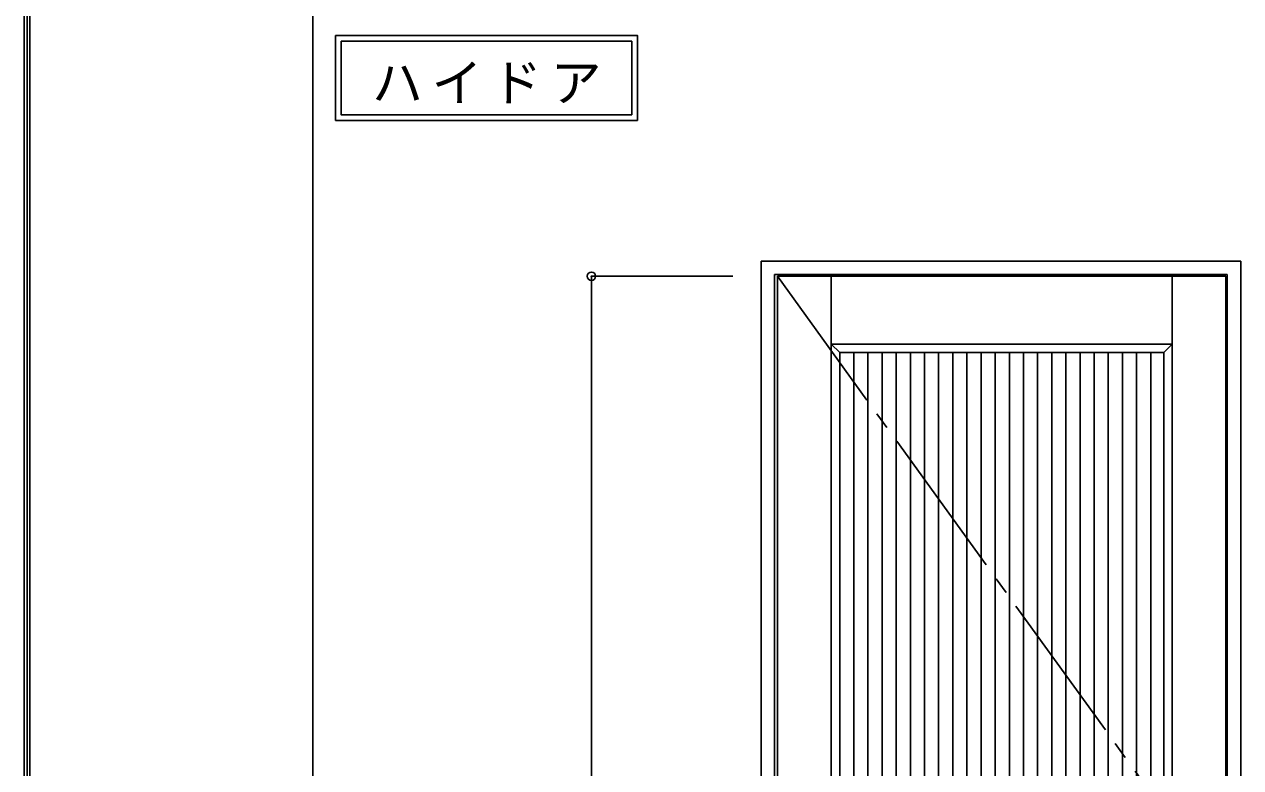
# Model space of a CAD drawing. Units: millimetres, scale not verified. Extents: x -6000 to 5700, y -4307 to 4175.
# Drawn here: x -6000 to -3849, y -1351 to -36 of the extents above; entities that cross this region are included whole.
import ezdxf

# ---------------------------------------------------------------- set-up
doc = ezdxf.new("R2010")
doc.units = ezdxf.units.MM
doc.header["$LTSCALE"] = 30
doc.header["$PDMODE"] = 32
doc.header["$PDSIZE"] = 15
doc.linetypes.add('CHAIN2', pattern=[12, 9, -1, 1, -1])
for name, color, linetype in [('0-2_扉', 7, 'Continuous'), ('0-4_枠', 3, 'Continuous'), ('0-7', 7, 'CHAIN2'), ('0-A_文字', 7, 'Continuous'), ('0-B_寸法', 7, 'Continuous'), ('0-C_ハッチ', 4, 'Continuous'), ('F-1_枠', 6, 'Continuous')]:
    doc.layers.add(name, color=color, linetype=linetype)
doc.styles.add('ＭＳ ゴシック', font='')
doc.styles.get('ＭＳ ゴシック').set_extended_font_data('MS Gothic')

msp = doc.modelspace()

# ---------------------------------------------------------------- linework, layer by layer
at = {"layer": '0-2_扉'}
for p, q in [((-4668.4, -481.25), (-3875.4, -481.25)), ((-4668.4, -2676.25), (-4668.4, -481.25)), ((-4573.4, -1714.27), (-4573.4, -481.25)), ((-3970.4, -2676.25), (-3970.4, -481.25)), ((-3875.4, -2676.25), (-3875.4, -481.25)), ((-4573.4, -601.25), (-4558.4, -616.25)), ((-4573.4, -601.25), (-3970.4, -601.25)), ((-3970.4, -601.25), (-3985.4, -616.25)), ((-4558.4, -616.25), (-3985.4, -616.25)), ((-4558.4, -1707.79), (-4558.4, -616.25)), ((-3985.4, -1861.25), (-3985.4, -616.25)), ((-4558.21, -799.25), (-4558.4, -799.25))]:
    msp.add_line(p, q, dxfattribs=at)
at = {"layer": '0-4_枠'}
for p, q in [((-4697.4, -454.25), (-3849.4, -454.25)), ((-4697.4, -2701.25), (-4697.4, -454.25)), ((-3849.4, -2701.25), (-3849.4, -454.25)), ((-4673.4, -478.25), (-3873.4, -478.25)), ((-4673.4, -2701.25), (-4673.4, -478.25)), ((-3873.4, -2701.25), (-3873.4, -478.25))]:
    msp.add_line(p, q, dxfattribs=at)
at = {"layer": '0-7'}
msp.add_line((-4668.4, -481.25), (-3875.4, -1578.75), dxfattribs=at)
at = {"layer": '0-A_文字'}
for p, q in [((-5450, -55.5), (-5450, -205.5)), ((-5440, -65.5), (-4925.67, -65.5)), ((-4925.67, -65.5), (-4925.67, -195.5)), ((-5450, -205.5), (-4915.67, -205.5))]:
    msp.add_line(p, q, dxfattribs=at)
for points in [[(-5450, -55.5), (-4915.67, -55.5), (-4915.67, -205.5)], [(-5440, -65.5), (-5440, -195.5), (-4925.67, -195.5)]]:
    msp.add_lwpolyline(points, dxfattribs=at)
at = {"layer": '0-B_寸法', "color": 4}
for q in [(-4747.4, -481.25), (-4997.4, -2676.25)]:
    msp.add_line((-4997.4, -481.25), q, dxfattribs=at)
at = {"layer": '0-B_寸法'}
msp.add_point((-4997.4, -481.25), dxfattribs=at)
at = {"layer": '0-C_ハッチ'}
for p, q in [((-4533.4, -1699.8), (-4533.4, -616.25)), ((-4508.4, -1700.86), (-4508.4, -616.25)), ((-4483.4, -1861.25), (-4483.4, -616.25)), ((-4458.4, -1861.25), (-4458.4, -616.25)), ((-4433.4, -1861.25), (-4433.4, -616.25)), ((-4408.4, -1861.25), (-4408.4, -616.25)), ((-4383.4, -1861.25), (-4383.4, -616.25)), ((-4358.4, -1861.25), (-4358.4, -616.25)), ((-4333.4, -1861.25), (-4333.4, -616.25)), ((-4308.4, -1861.25), (-4308.4, -616.25)), ((-4283.4, -1861.25), (-4283.4, -616.25)), ((-4258.4, -1861.25), (-4258.4, -616.25)), ((-4233.4, -1861.25), (-4233.4, -616.25)), ((-4208.4, -1861.25), (-4208.4, -616.25)), ((-4183.4, -1861.25), (-4183.4, -616.25)), ((-4158.4, -1861.25), (-4158.4, -616.25)), ((-4133.4, -1861.25), (-4133.4, -616.25)), ((-4108.4, -1861.25), (-4108.4, -616.25)), ((-4083.4, -1861.25), (-4083.4, -616.25)), ((-4058.4, -1861.25), (-4058.4, -616.25)), ((-4033.4, -1861.25), (-4033.4, -616.25)), ((-4008.4, -1861.25), (-4008.4, -616.25))]:
    msp.add_line(p, q, dxfattribs=at)
at = {"layer": 'F-1_枠'}
for p, q in [((-6000, 4175), (-6000, -4205)), ((-5995, 4175), (-5995, -4205)), ((-5990, 4175), (-5990, -4205)), ((-5490, 4175), (-5490, -3790))]:
    msp.add_line(p, q, dxfattribs=at)

# ---------------------------------------------------------------- texts
at = {"layer": '0-A_文字', "insert": (-5385.34, -175.5), "char_height": 65.98, "attachment_point": 7, "style": 'ＭＳ ゴシック'}
msp.add_mtext('\\T1.17;ハイドア', dxfattribs=at)

doc.saveas('drawing.dxf')
